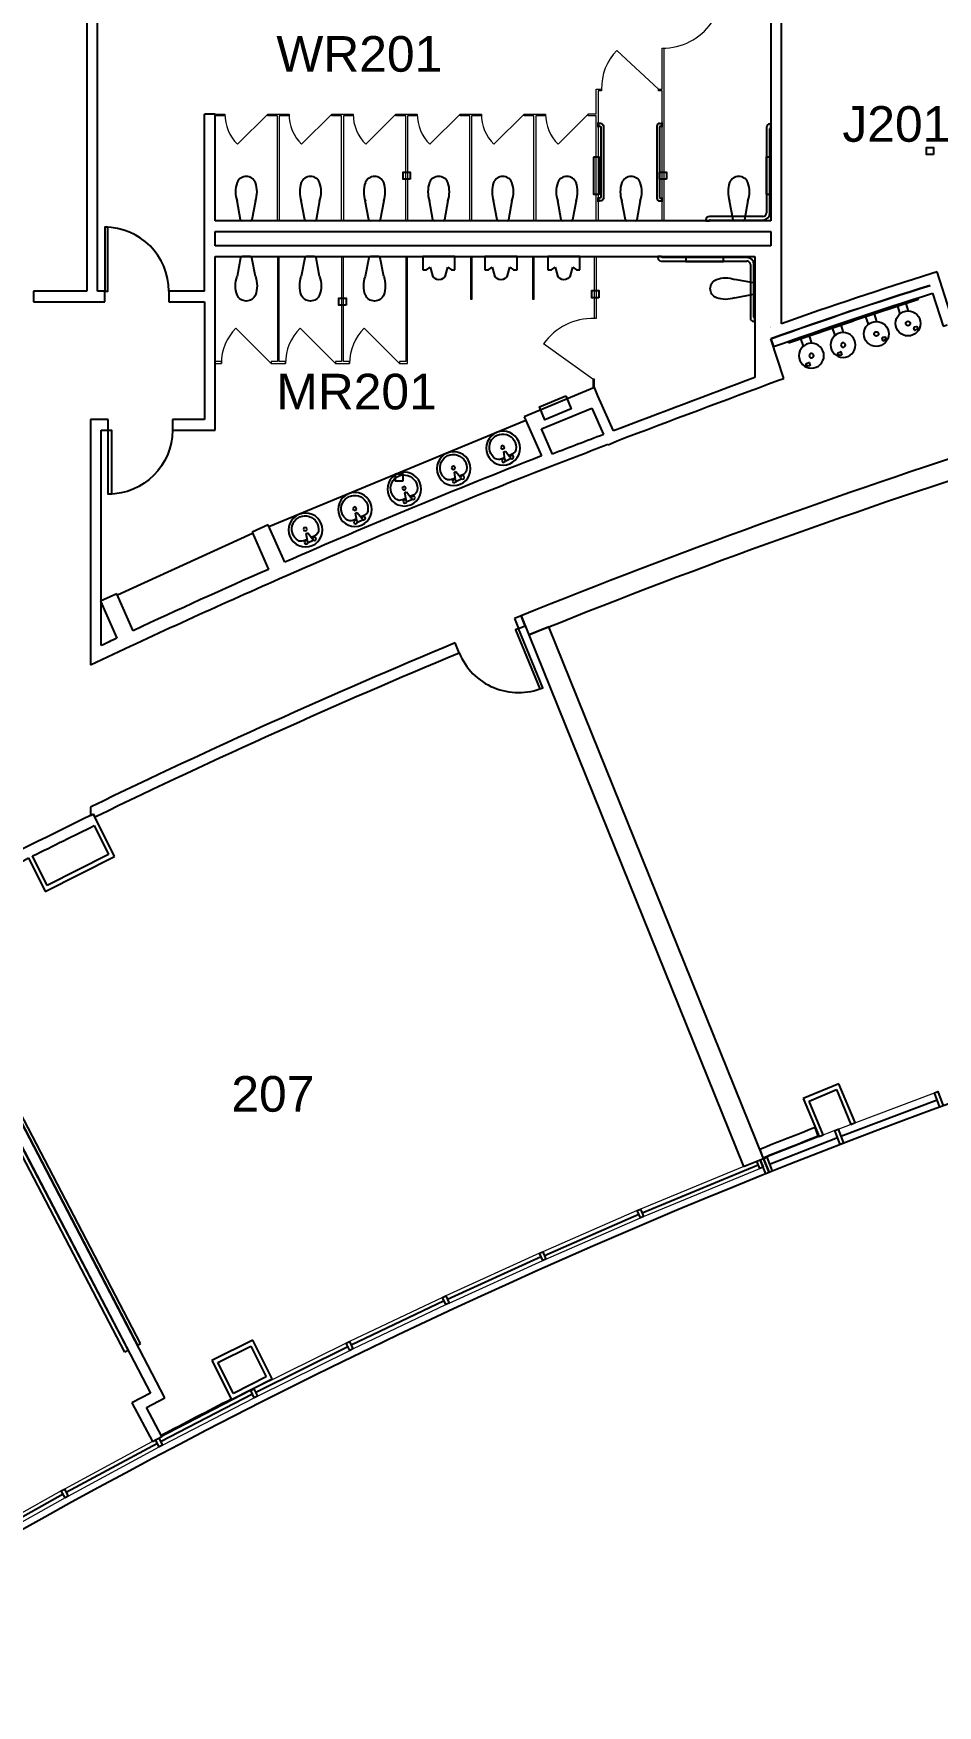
# Model space of a CAD drawing. Header units: inches. Extents: x -60 to 4788, y -1491 to 1233.
# Drawn here: x 1419 to 1927, y -968 to -29 of the extents above; entities that cross this region are included whole.
import ezdxf

# ---------------------------------------------------------------- set-up
doc = ezdxf.new("R2010")
doc.units = ezdxf.units.IN
doc.header["$LTSCALE"] = 48
doc.header["$MEASUREMENT"] = 0
doc.header["$PDMODE"] = 1
doc.header["$PDSIZE"] = -3
for name, color, linetype, lineweight in [('A-Anno-Note', 231, 'Continuous', 25), ('A-FLOR-CASE', 3, 'Continuous', 25), ('A-FLOR-FIXT', 3, 'Continuous', 25), ('A-FLOR-TPTN', 4, 'Continuous', 18)]:
    doc.layers.add(name, color=color, linetype=linetype, lineweight=lineweight)
for name, color, linetype in [('A-DOOR', 4, 'Continuous'), ('A-FLOR-FD', 1, 'Continuous'), ('A-GLAZ', 3, 'Continuous'), ('A-WALL', 5, 'Continuous'), ('A-WALL-JAMB', 6, 'Continuous')]:
    doc.layers.add(name, color=color, linetype=linetype)
doc.styles.add('ATT', font='txt')

# ---------------------------------------------------------------- blocks, each defined once
blk = doc.blocks.new('GBP01')
for p, q in [((-55.5, -1), (-55.5, -1.5)), ((-53.3, -1), (-55.5, -1)), ((-53.5, -3.5), (-5.5, -3.5)), ((-53.3, -1.125), (-53.3, -1)), ((-5.5, -1.5), (-52.925, -1.5)), ((-3.5, -5.5), (-3.5, -35.5)), ((-1.5, -35.125), (-1.5, -5.5)), ((-1.5, -37.5), (-1, -37.5)), ((-1, -35.5), (-1.125, -35.5)), ((-1, -37.5), (-1, -35.5))]:
    blk.add_line(p, q)
for centre, radius, start, end in [((-53.5, -1.5), 2, 180.000008, 270.000006), ((-52.925, -1.125), 0.375, 180.000008, 270.000006), ((-5.5, -5.5), 4, 0.000006, 90.000003), ((-5.5, -5.5), 2, 0.000006, 90.000003), ((-1.5, -35.5), 2, 180.000008, 270.000006), ((-1.125, -35.125), 0.375, 180.000008, 270.000006)]:
    blk.add_arc(centre, radius, start, end)
blk.add_point((0, 0))
blk = doc.blocks.new('urnp01')
for p, q in [((-9, -7.5), (-9, 0)), ((-9, 0), (9, 0)), ((9, 0), (9, -7.5)), ((-7, -7.5), (-9, -7.5)), ((-5, -6), (-7, -7.5)), ((-3.69, -10.59), (-5, -6)), ((5, -6), (3.69, -10.59)), ((7, -7.5), (5, -6)), ((9, -7.5), (7, -7.5))]:
    blk.add_line(p, q)
blk.add_arc((0, -8.97), 4.03, 203.68783, 336.31411)
blk.add_point((0, 0))
blk = doc.blocks.new('15PLAV05')
at = {"color": 0, "linetype": 'ByBlock'}
for p, q in [((2.5, -1.5), (2.5, 1.5)), ((7.5, 0.5), (3.5, 1.5)), ((4.5, 1.25), (4.5, 3.741657)), ((7.5, -0.5), (7.5, 0.5)), ((3.5, -1.5), (7.5, -0.5)), ((4.5, -3.741657), (4.5, -1.25))]:
    blk.add_line(p, q, dxfattribs=at)
for centre, radius in [((9.5, 0), 9.5), ((3, 2.5), 1), ((10, 0), 1), ((3, -2.5), 1)]:
    blk.add_circle(centre, radius, dxfattribs=at)
for centre, radius, start, end in [((7.5, 3.741657), 3, 123.748989, 180), ((10, 0), 7.5, 236.251011, 123.748989), ((7.5, -3.741657), 3, 180, 236.251011)]:
    blk.add_arc(centre, radius, start, end, dxfattribs=at)
at = {"color": 0, "linetype": 'ByBlock', "style": 'ATT'}
for tag, p, flags in [('ITEM', (0, -18), 3), ('ROOM_NUMBER', (0, -27), 1)]:
    blk.add_attdef(tag, p, '', height=6, dxfattribs=dict(at, flags=flags))
blk = doc.blocks.new('WCP02')
for p, q in [((3, -2.7), (3, 2.7)), ((3.8, 3.7), (16, 6)), ((16, -6), (3.8, -3.7))]:
    blk.add_line(p, q)
for centre, radius, start, end in [((4, 2.7), 1, 100.8851, 180), ((22, -11.4), 18.4, 70.949, 109.051), ((25.5, 0), 6.5, 292.6184, 67.3801), ((4, -2.7), 1, 180, 259.1149), ((22, 11.4), 18.4, 250.949, 289.051)]:
    blk.add_arc(centre, radius, start, end)
blk.add_point((0, 0))
blk = doc.blocks.new('GBP42')
for p, q in [((-19.75, 0), (-22.25, 0)), ((-22.25, 0), (-22.25, -0.25)), ((-19.75, 0), (-19.75, -0.25)), ((22.25, 0), (19.75, 0)), ((19.75, 0), (19.75, -0.25)), ((22.25, 0), (22.25, -0.25)), ((-22.25, -0.25), (-19.75, -0.25)), ((-21.75, -1.5), (-21.75, -0.25)), ((-20.25, -0.75), (-20.25, -0.25)), ((-20.25, -3), (20.25, -3)), ((-19.5, -1.5), (19.5, -1.5)), ((19.75, -0.25), (22.25, -0.25)), ((20.25, -0.75), (20.25, -0.25)), ((21.75, -1.5), (21.75, -0.25))]:
    blk.add_line(p, q)
for centre, radius, start, end in [((-20.25, -1.5), 1.5, 180, 270), ((-19.5, -0.75), 0.75, 180, 270), ((19.5, -0.75), 0.75, 270, 360), ((20.25, -1.5), 1.5, 270, 360)]:
    blk.add_arc(centre, radius, start, end)
blk = doc.blocks.new('$ELKAYEDFPBM117C')
at = {"layer": 'A-FLOR-FIXT'}
for p, q in [((-19.25, -1), (-19.25, 0)), ((19.25, -1), (19.25, 0)), ((19.25, -1), (-19.25, -1)), ((-11.88, -5.46), (-11.88, -1)), ((-6.88, -5.46), (-6.88, -1)), ((6.88, -5.46), (6.88, -1)), ((11.88, -5.46), (11.88, -1)), ((-7.02, -16.66), (-7.02, -15.34)), ((-5.68, -15.25), (-6.73, -15.09)), ((-5.68, -16.75), (-6.73, -16.91)), ((11.73, -16.66), (11.73, -15.34)), ((13.07, -15.25), (12.02, -15.09)), ((13.07, -16.75), (12.02, -16.91))]:
    blk.add_line(p, q, dxfattribs=at)
for centre, radius in [((-9.38, -12), 7), ((9.38, -12), 7), ((-9.38, -12), 1.25), ((9.38, -12), 1.25)]:
    blk.add_circle(centre, radius, dxfattribs=at)
for centre, radius, start, end in [((-6.77, -15.34), 0.25, 81.31851, 180), ((-6.77, -16.66), 0.25, 180, 278.68191), ((-5.68, -16), 0.75, 269.99697, 90), ((11.98, -15.34), 0.25, 81.31851, 180), ((11.98, -16.66), 0.25, 180, 278.68191), ((13.07, -16), 0.75, 269.99697, 90)]:
    blk.add_arc(centre, radius, start, end, dxfattribs=at)
blk = doc.blocks.new('*U234')
at = {"linetype": 'ByBlock', "lineweight": -2}
for p, q in [((298.73, 3), (-0.01, 3)), ((298.74, -3), (298.74, 0)), ((-5.99, -3), (298.74, -3))]:
    blk.add_line(p, q, dxfattribs=at)
at = {"lineweight": -2}
for p, q in [((298.73, 3), (-0.01, 3)), ((298.74, -3), (298.74, 0)), ((-5.99, -3), (298.74, -3))]:
    blk.add_line(p, q, dxfattribs=at)
blk = doc.blocks.new('*U427')
at = {"linetype": 'ByBlock', "lineweight": -2}
for p, q in [((0, 0), (0, -2.5)), ((21.17, 0), (0, 0)), ((0, -2.5), (23.67, -2.5))]:
    blk.add_line(p, q, dxfattribs=at)
at = {"lineweight": -2}
for p, q in [((0, 0), (0, -2.5)), ((21.17, 0), (0, 0)), ((0, -2.5), (23.67, -2.5))]:
    blk.add_line(p, q, dxfattribs=at)
blk = doc.blocks.new('*U428')
at = {"linetype": 'ByBlock', "lineweight": -2}
for p, q in [((19.16, 1.25), (-2.5, 1.25)), ((0, -1.25), (16.66, -1.25))]:
    blk.add_line(p, q, dxfattribs=at)
at = {"lineweight": -2}
for p, q in [((19.16, 1.25), (-2.5, 1.25)), ((0, -1.25), (16.66, -1.25))]:
    blk.add_line(p, q, dxfattribs=at)
blk = doc.blocks.new('*U429')
at = {"linetype": 'ByBlock', "lineweight": -2}
for p, q in [((21.84, 0), (1.25, 0)), ((21.84, -2.5), (21.84, 0)), ((-1.25, -2.5), (21.84, -2.5))]:
    blk.add_line(p, q, dxfattribs=at)
at = {"lineweight": -2}
for p, q in [((21.84, 0), (1.25, 0)), ((21.84, -2.5), (21.84, 0)), ((-1.25, -2.5), (21.84, -2.5))]:
    blk.add_line(p, q, dxfattribs=at)
blk = doc.blocks.new('*U467')
at = {"linetype": 'ByBlock', "lineweight": -2}
for p, q in [((72, 0), (6, 0)), ((78, 0), (177.5, 0)), ((177.5, -6), (177.5, 0)), ((0, -6), (97.5, -6)), ((103.5, -6), (111.5, -6)), ((117.5, -6), (177.5, -6))]:
    blk.add_line(p, q, dxfattribs=at)
at = {"lineweight": -2}
for p, q in [((72, 0), (6, 0)), ((78, 0), (177.5, 0)), ((177.5, -6), (177.5, 0)), ((0, -6), (97.5, -6)), ((103.5, -6), (111.5, -6)), ((117.5, -6), (177.5, -6))]:
    blk.add_line(p, q, dxfattribs=at)
blk = doc.blocks.new('*U468')
at = {"linetype": 'ByBlock', "lineweight": -2}
for p, q in [((318, 0), (15, 0)), ((6, -6), (318, -6))]:
    blk.add_line(p, q, dxfattribs=at)
at = {"lineweight": -2}
for p, q in [((318, 0), (15, 0)), ((6, -6), (318, -6))]:
    blk.add_line(p, q, dxfattribs=at)
blk = doc.blocks.new('*U469')
at = {"linetype": 'ByBlock', "lineweight": -2}
for p, q in [((312, 0), (0, 0)), ((0, -6), (312, -6))]:
    blk.add_line(p, q, dxfattribs=at)
at = {"lineweight": -2}
for p, q in [((312, 0), (0, 0)), ((0, -6), (312, -6))]:
    blk.add_line(p, q, dxfattribs=at)
blk = doc.blocks.new('*U472')
at = {"linetype": 'ByBlock', "lineweight": -2}
for p, q in [((18, 0), (-6, 0)), ((18, -6), (18, 0)), ((54, 0), (54, -6)), ((58, 0), (54, 0)), ((0, -6), (18, -6)), ((54, -6), (64, -6))]:
    blk.add_line(p, q, dxfattribs=at)
at = {"lineweight": -2}
for p, q in [((18, 0), (-6, 0)), ((18, -6), (18, 0)), ((54, 0), (54, -6)), ((58, 0), (54, 0)), ((0, -6), (18, -6)), ((54, -6), (64, -6))]:
    blk.add_line(p, q, dxfattribs=at)
blk = doc.blocks.new('*U473')
at = {"linetype": 'ByBlock', "lineweight": -2}
for p, q in [((137.87, 0), (0, 0)), ((10.86, -6), (131.87, -6))]:
    blk.add_line(p, q, dxfattribs=at)
at = {"lineweight": -2}
for p, q in [((137.87, 0), (0, 0)), ((10.86, -6), (131.87, -6))]:
    blk.add_line(p, q, dxfattribs=at)
blk = doc.blocks.new('*U474')
at = {"linetype": 'ByBlock', "lineweight": -2}
for p, q in [((20, 0), (0, 0)), ((20, -6), (20, 0)), ((56, 0), (56, -6)), ((96, 0), (56, 0)), ((96, -6), (96, 0)), ((132, 0), (132, -6)), ((136, 0), (132, 0)), ((0, -6), (20, -6)), ((56, -6), (60, -6)), ((66, -6), (96, -6)), ((132, -6), (136, -6))]:
    blk.add_line(p, q, dxfattribs=at)
at = {"lineweight": -2}
for p, q in [((20, 0), (0, 0)), ((20, -6), (20, 0)), ((56, 0), (56, -6)), ((96, 0), (56, 0)), ((96, -6), (96, 0)), ((132, 0), (132, -6)), ((136, 0), (132, 0)), ((0, -6), (20, -6)), ((56, -6), (60, -6)), ((66, -6), (96, -6)), ((132, -6), (136, -6))]:
    blk.add_line(p, q, dxfattribs=at)
blk = doc.blocks.new('*U477')
at = {"linetype": 'ByBlock', "lineweight": -2}
for p, q in [((180, 0), (6, 0)), ((6, -6), (186, -6))]:
    blk.add_line(p, q, dxfattribs=at)
at = {"lineweight": -2}
for p, q in [((180, 0), (6, 0)), ((6, -6), (186, -6))]:
    blk.add_line(p, q, dxfattribs=at)
blk = doc.blocks.new('*U478')
at = {"linetype": 'ByBlock', "lineweight": -2}
for p, q in [((0, 0), (0, -0.01)), ((53.84, 0), (45.84, 0)), ((194.34, 0), (59.84, 0)), ((2.13, -6), (194.34, -6))]:
    blk.add_line(p, q, dxfattribs=at)
at = {"lineweight": -2}
for p, q in [((0, 0), (0, -0.01)), ((53.84, 0), (45.84, 0)), ((194.34, 0), (59.84, 0)), ((2.13, -6), (194.34, -6))]:
    blk.add_line(p, q, dxfattribs=at)
blk = doc.blocks.new('*U479')
at = {"linetype": 'ByBlock', "lineweight": -2}
for p, q in [((0.01, 5), (0, 5)), ((0, 5), (0, 1.36)), ((30.08, 5), (7.26, 5)), ((30.08, -5), (30.08, 5)), ((7.23, -5), (30.08, -5))]:
    blk.add_line(p, q, dxfattribs=at)
at = {"lineweight": -2}
for p, q in [((0.01, 5), (0, 5)), ((0, 5), (0, 1.36)), ((30.08, 5), (7.26, 5)), ((30.08, -5), (30.08, 5)), ((7.23, -5), (30.08, -5))]:
    blk.add_line(p, q, dxfattribs=at)
blk = doc.blocks.new('*U504')
at = {"linetype": 'ByBlock', "lineweight": -2}
for p, q in [((38.59, 1.25), (0.01, 1.25)), ((-2.51, -1.25), (41.06, -1.25))]:
    blk.add_line(p, q, dxfattribs=at)
at = {"lineweight": -2}
for p, q in [((38.59, 1.25), (0.01, 1.25)), ((-2.51, -1.25), (41.06, -1.25))]:
    blk.add_line(p, q, dxfattribs=at)
blk = doc.blocks.new('*U505')
at = {"linetype": 'ByBlock', "lineweight": -2}
for p, q in [((18.56, 0), (0, 0)), ((0.01, -2.5), (21.08, -2.5))]:
    blk.add_line(p, q, dxfattribs=at)
at = {"lineweight": -2}
for p, q in [((18.56, 0), (0, 0)), ((0.01, -2.5), (21.08, -2.5))]:
    blk.add_line(p, q, dxfattribs=at)
blk = doc.blocks.new('*U512')
at = {"linetype": 'ByBlock', "lineweight": -2}
for p, q in [((23.13, 1.25), (-2.51, 1.25)), ((0.01, -1.25), (20.65, -1.25))]:
    blk.add_line(p, q, dxfattribs=at)
at = {"lineweight": -2}
for p, q in [((23.13, 1.25), (-2.51, 1.25)), ((0.01, -1.25), (20.65, -1.25))]:
    blk.add_line(p, q, dxfattribs=at)
blk = doc.blocks.new('*U513')
at = {"linetype": 'ByBlock', "lineweight": -2}
for p, q in [((20.63, 0), (1.25, 0)), ((-1.27, -2.5), (23.13, -2.5))]:
    blk.add_line(p, q, dxfattribs=at)
at = {"lineweight": -2}
for p, q in [((20.63, 0), (1.25, 0)), ((-1.27, -2.5), (23.13, -2.5))]:
    blk.add_line(p, q, dxfattribs=at)
blk = doc.blocks.new('*U522')
at = {"linetype": 'ByBlock', "lineweight": -2}
for p, q in [((4.07, -6), (4.04, 0)), ((40.04, 0.21), (40.07, -5.79)), ((264.16, 8.97), (263.13, 8.9)), ((263.54, 2.91), (264.44, 2.98)), ((264.3, 7.23), (264.16, 8.97)), ((266.21, 7.36), (264.3, 7.23)), ((264.44, 2.98), (266.21, 7.36)), ((0, 0), (0, -6))]:
    blk.add_line(p, q, dxfattribs=at)
at = {"lineweight": -2}
for p, q in [((4.07, -6), (4.04, 0)), ((40.04, 0.21), (40.07, -5.79)), ((264.16, 8.97), (263.13, 8.9)), ((263.54, 2.91), (264.44, 2.98)), ((264.3, 7.23), (264.16, 8.97)), ((266.21, 7.36), (264.3, 7.23)), ((264.44, 2.98), (266.21, 7.36)), ((0, 0), (0, -6))]:
    blk.add_line(p, q, dxfattribs=at)
at = {"linetype": 'ByBlock', "lineweight": -2, "extrusion": (4.15727e-44, -1.6807e-44, -1)}
for start, end in [(269.94056, 270), (266.12538, 269.41086)]:
    blk.add_arc((0, 3894), 3894, start, end, dxfattribs=at)
at = {"lineweight": -2, "extrusion": (4.15727e-44, -1.6807e-44, -1)}
for start, end in [(269.94056, 270), (266.12538, 269.41086)]:
    blk.add_arc((0, 3894), 3894, start, end, dxfattribs=at)
at = {"linetype": 'ByBlock', "lineweight": -2}
for start, end in [(270.58873, 273.87462), (270, 270.05985)]:
    blk.add_arc((0, 3894), 3900, start, end, dxfattribs=at)
at = {"lineweight": -2}
for start, end in [(270.58873, 273.87462), (270, 270.05985)]:
    blk.add_arc((0, 3894), 3900, start, end, dxfattribs=at)
blk = doc.blocks.new('*U523')
at = {"linetype": 'ByBlock', "lineweight": -2}
for p, q in [((499.89, 32.22), (498.41, 43.62)), ((0, 11.5), (-8.36, 11.5)), ((142.5, 2.61), (141.97, 14.1)), ((213.9, 17.4), (214.42, 5.91)), ((-20.01, 0), (0, 0))]:
    blk.add_line(p, q, dxfattribs=at)
at = {"lineweight": -2}
for p, q in [((499.89, 32.22), (498.41, 43.62)), ((0, 11.5), (-8.36, 11.5)), ((142.5, 2.61), (141.97, 14.1)), ((213.9, 17.4), (214.42, 5.91)), ((-20.01, 0), (0, 0))]:
    blk.add_line(p, q, dxfattribs=at)
at = {"linetype": 'ByBlock', "lineweight": -2, "extrusion": (4.33863e-44, -1.13313e-44, -1)}
for start, end in [(262.62434, 266.84181), (267.90437, 270)]:
    blk.add_arc((0, 3894), 3882.5, start, end, dxfattribs=at)
at = {"lineweight": -2, "extrusion": (4.33863e-44, -1.13313e-44, -1)}
for start, end in [(262.62434, 266.84181), (267.90437, 270)]:
    blk.add_arc((0, 3894), 3882.5, start, end, dxfattribs=at)
at = {"linetype": 'ByBlock', "lineweight": -2}
for start, end in [(273.15662, 277.37566), (270, 272.0972)]:
    blk.add_arc((0, 3894), 3894, start, end, dxfattribs=at)
at = {"lineweight": -2}
for start, end in [(273.15662, 277.37566), (270, 272.0972)]:
    blk.add_arc((0, 3894), 3894, start, end, dxfattribs=at)
blk = doc.blocks.new('*U524')
at = {"linetype": 'ByBlock', "lineweight": -2}
for p, q in [((0, 0), (0, -12.13)), ((322, 0), (0, 0)), ((322, -12.13), (322, 0)), ((0, -12.13), (322, -12.13))]:
    blk.add_line(p, q, dxfattribs=at)
at = {"lineweight": -2}
for p, q in [((0, 0), (0, -12.13)), ((322, 0), (0, 0)), ((322, -12.13), (322, 0)), ((0, -12.13), (322, -12.13))]:
    blk.add_line(p, q, dxfattribs=at)
blk = doc.blocks.new('*U538')
at = {"linetype": 'ByBlock', "lineweight": -2, "extrusion": (4.1771e-44, -1.63079e-44, -1)}
for start, end in [(265.92907, 267.5613), (267.6138, 270)]:
    blk.add_arc((0, 3972), 3972, start, end, dxfattribs=at)
at = {"lineweight": -2, "extrusion": (4.1771e-44, -1.63079e-44, -1)}
for start, end in [(265.92907, 267.5613), (267.6138, 270)]:
    blk.add_arc((0, 3972), 3972, start, end, dxfattribs=at)
at = {"linetype": 'ByBlock', "lineweight": -2}
for start, end in [(272.43892, 273.64082), (273.78483, 273.92582), (270.04796, 272.29494)]:
    blk.add_arc((0, 3972), 3979.25, start, end, dxfattribs=at)
at = {"lineweight": -2}
for start, end in [(272.43892, 273.64082), (273.78483, 273.92582), (270.04796, 272.29494)]:
    blk.add_arc((0, 3972), 3979.25, start, end, dxfattribs=at)
blk = doc.blocks.new('*U539')
at = {"linetype": 'ByBlock', "lineweight": -2}
for p, q in [((68.11, 0), (0.1, 0)), ((28.27, -9), (28.27, -9))]:
    blk.add_line(p, q, dxfattribs=at)
at = {"lineweight": -2}
for p, q in [((68.11, 0), (0.1, 0)), ((28.27, -9), (28.27, -9))]:
    blk.add_line(p, q, dxfattribs=at)
blk = doc.blocks.new('*U544')
at = {"linetype": 'ByBlock', "lineweight": -2}
for p, q in [((0, 5), (0, 0)), ((33.4, 0.16), (33.36, 5.16))]:
    blk.add_line(p, q, dxfattribs=at)
at = {"lineweight": -2}
for p, q in [((0, 5), (0, 0)), ((33.4, 0.16), (33.36, 5.16))]:
    blk.add_line(p, q, dxfattribs=at)
at = {"linetype": 'ByBlock', "lineweight": -2, "extrusion": (4.17823e-44, -1.6279e-44, -1)}
blk.add_arc((0, 3572), 3567, 269.46421, 270, dxfattribs=at)
at = {"lineweight": -2, "extrusion": (4.17823e-44, -1.6279e-44, -1)}
blk.add_arc((0, 3572), 3567, 269.46421, 270, dxfattribs=at)
at = {"linetype": 'ByBlock', "lineweight": -2}
blk.add_arc((0, 3572), 3572, 270, 270.53579, dxfattribs=at)
at = {"lineweight": -2}
blk.add_arc((0, 3572), 3572, 270, 270.53579, dxfattribs=at)
blk = doc.blocks.new('*U551')
at = {"linetype": 'ByBlock', "lineweight": -2}
for p, q in [((31.39, 3), (7.39, 3)), ((5.86, -3), (21.25, -3))]:
    blk.add_line(p, q, dxfattribs=at)
at = {"lineweight": -2}
for p, q in [((31.39, 3), (7.39, 3)), ((5.86, -3), (21.25, -3))]:
    blk.add_line(p, q, dxfattribs=at)
blk = doc.blocks.new('*U552')
at = {"linetype": 'ByBlock', "lineweight": -2}
for p, q in [((0.31, 3), (0, 3)), ((0, 3), (0, -2.55)), ((22.63, 3), (6.32, 3)), ((5.98, -3), (27.48, -3))]:
    blk.add_line(p, q, dxfattribs=at)
at = {"lineweight": -2}
for p, q in [((0.31, 3), (0, 3)), ((0, 3), (0, -2.55)), ((22.63, 3), (6.32, 3)), ((5.98, -3), (27.48, -3))]:
    blk.add_line(p, q, dxfattribs=at)
blk = doc.blocks.new('*U553')
at = {"linetype": 'ByBlock', "lineweight": -2}
for p, q in [((39.62, 5), (-3.11, 5)), ((39.62, 0), (39.62, 5)), ((3.11, -5), (33.74, -5))]:
    blk.add_line(p, q, dxfattribs=at)
at = {"lineweight": -2}
for p, q in [((39.62, 5), (-3.11, 5)), ((39.62, 0), (39.62, 5)), ((3.11, -5), (33.74, -5))]:
    blk.add_line(p, q, dxfattribs=at)
blk = doc.blocks.new('*U561')
at = {"linetype": 'ByBlock', "lineweight": -2}
for p, q in [((20.67, 1.25), (0, 1.25)), ((-2.5, -1.25), (23.18, -1.25))]:
    blk.add_line(p, q, dxfattribs=at)
at = {"lineweight": -2}
for p, q in [((20.67, 1.25), (0, 1.25)), ((-2.5, -1.25), (23.18, -1.25))]:
    blk.add_line(p, q, dxfattribs=at)
blk = doc.blocks.new('*U572')
at = {"linetype": 'ByBlock', "lineweight": -2}
for p, q in [((8.74, 0), (-3, 0)), ((3.01, -6), (14.71, -6))]:
    blk.add_line(p, q, dxfattribs=at)
at = {"lineweight": -2}
for p, q in [((8.74, 0), (-3, 0)), ((3.01, -6), (14.71, -6))]:
    blk.add_line(p, q, dxfattribs=at)
blk = doc.blocks.new('*U573')
at = {"linetype": 'ByBlock', "lineweight": -2}
for p, q in [((0, 3), (0, -3)), ((24.51, 3), (0, 3)), ((0, -3), (18.5, -3))]:
    blk.add_line(p, q, dxfattribs=at)
at = {"lineweight": -2}
for p, q in [((0, 3), (0, -3)), ((24.51, 3), (0, 3)), ((0, -3), (18.5, -3))]:
    blk.add_line(p, q, dxfattribs=at)
blk = doc.blocks.new('*U576')
at = {"linetype": 'ByBlock', "lineweight": -2}
for p, q in [((20.49, 0), (1.25, 0)), ((-1.25, -2.5), (22.96, -2.5))]:
    blk.add_line(p, q, dxfattribs=at)
at = {"lineweight": -2}
for p, q in [((20.49, 0), (1.25, 0)), ((-1.25, -2.5), (22.96, -2.5))]:
    blk.add_line(p, q, dxfattribs=at)
blk = doc.blocks.new('*U584')
at = {"linetype": 'ByBlock', "lineweight": -2, "extrusion": (4.11248e-44, -1.78749e-44, -1)}
blk.add_arc((0, 2369.85), 2369.85, 267.64842, 269.92747, dxfattribs=at)
at = {"lineweight": -2, "extrusion": (4.11248e-44, -1.78749e-44, -1)}
blk.add_arc((0, 2369.85), 2369.85, 267.64842, 269.92747, dxfattribs=at)
at = {"linetype": 'ByBlock', "lineweight": -2}
for centre, radius, start, end in [((0, 2369.85), 2375.85, 270.0011, 272.14787), ((0, 2369.84), 2375.84, 272.30108, 272.30144)]:
    blk.add_arc(centre, radius, start, end, dxfattribs=at)
at = {"lineweight": -2}
for centre, radius, start, end in [((0, 2369.85), 2375.85, 270.0011, 272.14787), ((0, 2369.84), 2375.84, 272.30108, 272.30144)]:
    blk.add_arc(centre, radius, start, end, dxfattribs=at)
blk = doc.blocks.new('*U585')
at = {"linetype": 'ByBlock', "lineweight": -2}
for p, q in [((19.38, 3), (0, 3)), ((0, 3), (0, 0.73)), ((0, 0), (0, -3)), ((0, -3), (0, -3)), ((6, -3), (29.99, -3)), ((29.99, -3), (29.99, 0))]:
    blk.add_line(p, q, dxfattribs=at)
at = {"lineweight": -2}
for p, q in [((19.38, 3), (0, 3)), ((0, 3), (0, 0.73)), ((0, 0), (0, -3)), ((0, -3), (0, -3)), ((6, -3), (29.99, -3)), ((29.99, -3), (29.99, 0))]:
    blk.add_line(p, q, dxfattribs=at)
blk = doc.blocks.new('*U586')
at = {"linetype": 'ByBlock', "lineweight": -2, "extrusion": (4.20508e-44, -1.55723e-44, -1)}
for start, end in [(269.508404, 269.999726), (269.309145, 269.480216)]:
    blk.add_arc((0, 11291.72), 11291.72, start, end, dxfattribs=at)
at = {"lineweight": -2, "extrusion": (4.20508e-44, -1.55723e-44, -1)}
for start, end in [(269.508404, 269.999726), (269.309145, 269.480216)]:
    blk.add_arc((0, 11291.72), 11291.72, start, end, dxfattribs=at)
at = {"linetype": 'ByBlock', "lineweight": -2}
for start, end in [(270.061291, 270.491014), (270.52149, 270.677166)]:
    blk.add_arc((0, 11291.72), 11297.72, start, end, dxfattribs=at)
at = {"lineweight": -2}
for start, end in [(270.061291, 270.491014), (270.52149, 270.677166)]:
    blk.add_arc((0, 11291.72), 11297.72, start, end, dxfattribs=at)
blk = doc.blocks.new('*U587')
at = {"linetype": 'ByBlock', "lineweight": -2}
for p, q in [((0, 0), (0, -3)), ((0, -3), (23.47, -3))]:
    blk.add_line(p, q, dxfattribs=at)
at = {"lineweight": -2}
for p, q in [((0, 0), (0, -3)), ((0, -3), (23.47, -3))]:
    blk.add_line(p, q, dxfattribs=at)
blk = doc.blocks.new('*U588')
at = {"linetype": 'ByBlock', "lineweight": -2}
for p, q in [((29.9, 5), (7.15, 5)), ((29.9, -5), (29.9, 5)), ((7.35, -5), (29.9, -5))]:
    blk.add_line(p, q, dxfattribs=at)
at = {"lineweight": -2}
for p, q in [((29.9, 5), (7.15, 5)), ((29.9, -5), (29.9, 5)), ((7.35, -5), (29.9, -5))]:
    blk.add_line(p, q, dxfattribs=at)
blk = doc.blocks.new('*U100')
at = {"linetype": 'ByBlock', "lineweight": -2}
for p, q in [((277.64, 9.92), (255.36, 8.39)), ((145.18, 2.71), (136.32, 2.39)), ((164.04, 3.46), (145.18, 2.71)), ((184.14, 4.36), (164.04, 3.46)), ((202.53, 5.28), (184.14, 4.36)), ((227.73, 6.67), (202.53, 5.28)), ((255.36, 8.39), (227.73, 6.67)), ((136.53, -3.61), (136.68, -7.85)), ((136.68, -7.85), (145.61, -7.53)), ((145.61, -7.53), (156.83, -7.1)), ((156.83, -7.1), (167.52, -6.65)), ((167.52, -6.65), (175.31, -6.31)), ((175.31, -6.31), (186, -5.81)), ((186, -5.81), (195.91, -5.33)), ((195.91, -5.33), (203.49, -4.94)), ((203.49, -4.94), (212.14, -4.48)), ((212.14, -4.48), (221.94, -3.93)), ((221.94, -3.93), (240.66, -2.82)), ((240.66, -2.82), (255.34, -1.88)), ((255.34, -1.88), (271, -0.82)), ((271, -0.82), (278.4, -0.3))]:
    blk.add_line(p, q, dxfattribs=at)
at = {"lineweight": -2}
for p, q in [((277.64, 9.92), (255.36, 8.39)), ((145.18, 2.71), (136.32, 2.39)), ((164.04, 3.46), (145.18, 2.71)), ((184.14, 4.36), (164.04, 3.46)), ((202.53, 5.28), (184.14, 4.36)), ((227.73, 6.67), (202.53, 5.28)), ((255.36, 8.39), (227.73, 6.67)), ((136.53, -3.61), (136.68, -7.85)), ((136.68, -7.85), (145.61, -7.53)), ((145.61, -7.53), (156.83, -7.1)), ((156.83, -7.1), (167.52, -6.65)), ((167.52, -6.65), (175.31, -6.31)), ((175.31, -6.31), (186, -5.81)), ((186, -5.81), (195.91, -5.33)), ((195.91, -5.33), (203.49, -4.94)), ((203.49, -4.94), (212.14, -4.48)), ((212.14, -4.48), (221.94, -3.93)), ((221.94, -3.93), (240.66, -2.82)), ((240.66, -2.82), (255.34, -1.88)), ((255.34, -1.88), (271, -0.82)), ((271, -0.82), (278.4, -0.3))]:
    blk.add_line(p, q, dxfattribs=at)
at = {"linetype": 'ByBlock', "lineweight": -2, "extrusion": (4.03369e-44, -1.95882e-44, -1)}
for start, end in [(269.39499, 269.96317), (268.53609, 269.35816), (268.24853, 268.53609), (267.99159, 268.20434)]:
    blk.add_arc((0, 3889.75), 3889.75, start, end, dxfattribs=at)
at = {"lineweight": -2, "extrusion": (4.03369e-44, -1.95882e-44, -1)}
for start, end in [(269.39499, 269.96317), (268.53609, 269.35816), (268.24853, 268.53609), (267.99159, 268.20434)]:
    blk.add_arc((0, 3889.75), 3889.75, start, end, dxfattribs=at)
at = {"linetype": 'ByBlock', "lineweight": -2}
for start, end in [(270.00072, 271.37578), (271.46402, 272.00841)]:
    blk.add_arc((0, 3889.75), 3895.75, start, end, dxfattribs=at)
at = {"lineweight": -2}
for start, end in [(270.00072, 271.37578), (271.46402, 272.00841)]:
    blk.add_arc((0, 3889.75), 3895.75, start, end, dxfattribs=at)
blk = doc.blocks.new('*U101')
at = {"linetype": 'ByBlock', "lineweight": -2}
for p, q in [((20.57, 0), (-6, 0)), ((-0.02, -2.5), (18.1, -2.5))]:
    blk.add_line(p, q, dxfattribs=at)
at = {"lineweight": -2}
for p, q in [((20.57, 0), (-6, 0)), ((-0.02, -2.5), (18.1, -2.5))]:
    blk.add_line(p, q, dxfattribs=at)
blk = doc.blocks.new('*U112')
at = {"linetype": 'ByBlock', "lineweight": -2}
blk.add_line((97.38, -2.58), (97.2, 2), dxfattribs=at)
at = {"lineweight": -2}
blk.add_line((97.38, -2.58), (97.2, 2), dxfattribs=at)
at = {"linetype": 'ByBlock', "lineweight": -2, "extrusion": (4.11248e-44, -1.78749e-44, -1)}
blk.add_arc((0, 2363.85), 2363.85, 267.64349, 269.9267, dxfattribs=at)
at = {"lineweight": -2, "extrusion": (4.11248e-44, -1.78749e-44, -1)}
blk.add_arc((0, 2363.85), 2363.85, 267.64349, 269.9267, dxfattribs=at)
at = {"linetype": 'ByBlock', "lineweight": -2}
blk.add_arc((0, 2363.85), 2368.47, 270.07406, 272.35611, dxfattribs=at)
at = {"lineweight": -2}
blk.add_arc((0, 2363.85), 2368.47, 270.07406, 272.35611, dxfattribs=at)

msp = doc.modelspace()

# ---------------------------------------------------------------- linework, layer by layer
at = {"layer": 'A-DOOR', "linetype": 'ByBlock', "lineweight": -2}
for points in [[(1459, -174), (1460.75, -174), (1460.75, -138), (1459, -138)], [(1461, -252), (1462.75, -252), (1462.75, -288), (1461, -288)], [(1691.3, -363.38), (1689.69, -364.05), (1703.37, -397.35), (1704.99, -396.68)]]:
    msp.add_lwpolyline(points, close=True, dxfattribs=at)
for centre, start, end in [((1459, -174), 0, 90), ((1691.3, -363.38), 202.33683, 292.33683)]:
    msp.add_arc(centre, 36, start, end, dxfattribs=at)
at = {"layer": 'A-DOOR', "linetype": 'ByBlock', "lineweight": -2, "extrusion": (0, 5.49132e-60, -1)}
msp.add_arc((-1461, -252), 36, 180, 270, dxfattribs=at)
at = {"layer": 'A-FLOR-CASE'}
msp.add_line((1542.07, -310.11), (1466.1, -344.7), dxfattribs=at)
for points in [[(1733.37, -98.74), (1733.37, -119.49), (1736.7, -119.49), (1736.7, -98.74)], [(1717.86, -232.68), (1720.92, -240.07), (1706.14, -246.2), (1703.08, -238.81)], [(1470.38, -769.89), (1381.32, -599.8), (1383.09, -598.87), (1472.23, -768.93)], [(1479.15, -764.88), (1390.29, -594.67), (1388.52, -595.6), (1477.38, -765.8)]]:
    msp.add_lwpolyline(points, close=True, dxfattribs=at)
for points in [[(1833, -98.74), (1830.37, -98.74), (1830.37, -119.49), (1833, -119.49)], [(1806.16, -154.5), (1806.16, -157.5), (1785.41, -157.5), (1785.41, -154.5)], [(1551.2, -306.04), (1695.36, -246.33)]]:
    msp.add_lwpolyline(points, dxfattribs=at)
at = {"layer": 'A-FLOR-FD'}
for points in [[(1924.3, -97.23), (1920.3, -97.23), (1920.3, -93.23), (1924.3, -93.23)], [(1630.5, -111.12), (1626.5, -111.12), (1626.5, -107.12), (1630.5, -107.12)], [(1774.5, -111.12), (1770.5, -111.12), (1770.5, -107.12), (1774.5, -107.12)], [(1594.5, -181.88), (1590.5, -181.88), (1590.5, -177.88), (1594.5, -177.88)], [(1736.5, -177.63), (1732.5, -177.63), (1732.5, -173.63), (1736.5, -173.63)], [(1626.36, -280.59), (1622.36, -280.59), (1622.36, -276.59), (1626.36, -276.59)]]:
    msp.add_lwpolyline(points, close=True, dxfattribs=at)
at = {"layer": 'A-FLOR-TPTN'}
for p, q in [((1735, -60.5), (1738, -60.5)), ((1735, -74.5), (1735, -60.5)), ((1738, -61.5), (1736, -61.5)), ((1736, -61.5), (1736, -134.5)), ((1738, -60.5), (1738, -61.5)), ((1730.5, -75.5), (1730.5, -74.5)), ((1735, -75.5), (1730.5, -75.5)), ((1735, -134.5), (1735, -75.5)), ((1556, -154.5), (1556, -213.5)), ((1557, -213.5), (1557, -154.5)), ((1592, -154.5), (1592, -213.5)), ((1593, -213.5), (1593, -154.5)), ((1628, -154.5), (1628, -213.5)), ((1629, -214.5), (1629, -154.5)), ((1664.33, -154.5), (1664.33, -178.5)), ((1665.33, -178.5), (1665.33, -154.5)), ((1699.17, -154.5), (1699.17, -177.5)), ((1700.17, -178.5), (1700.17, -154.5)), ((1734, -189.28), (1734, -154.5)), ((1735, -154.5), (1735, -189.28)), ((1699.17, -177.5), (1699.17, -177.5)), ((1699.17, -177.5), (1699.17, -178.5)), ((1664.33, -178.5), (1664.33, -178.5)), ((1664.33, -178.5), (1664.33, -178.5)), ((1664.33, -178.5), (1665.33, -178.5)), ((1665.33, -178.5), (1665.33, -178.5)), ((1665.33, -178.5), (1665.33, -178.5)), ((1699.17, -178.5), (1700.17, -178.5)), ((1700.17, -178.5), (1700.17, -178.5)), ((1700.17, -178.5), (1700.17, -178.5)), ((1733, -223.28), (1705.32, -203.54)), ((1524.5, -213.5), (1521, -213.5)), ((1524.5, -213.5), (1521, -213.5)), ((1521, -213.5), (1521, -213.5)), ((1521, -214.5), (1521, -214.5)), ((1521, -214.5), (1521, -214.5)), ((1521, -214.5), (1521, -214.5)), ((1521, -214.5), (1524.5, -214.5)), ((1524.5, -214.5), (1524.5, -213.5)), ((1556, -213.5), (1552.5, -213.5)), ((1552.5, -213.5), (1552.5, -214.5)), ((1552.5, -214.5), (1560.5, -214.5)), ((1560.5, -213.5), (1557, -213.5)), ((1560.5, -214.5), (1560.5, -213.5)), ((1592, -213.5), (1588.5, -213.5)), ((1588.5, -213.5), (1588.5, -214.5)), ((1588.5, -214.5), (1596.5, -214.5)), ((1596.5, -213.5), (1593, -213.5)), ((1596.5, -214.5), (1596.5, -213.5)), ((1628, -213.5), (1624.5, -213.5)), ((1624.5, -213.5), (1624.5, -214.5)), ((1624.5, -214.5), (1629, -214.5)), ((1629, -214.5), (1629, -214.5)), ((1629, -214.5), (1629, -214.5)), ((1733, -223.28), (1733, -228.59)), ((1734, -228.08), (1734, -223.28))]:
    msp.add_line(p, q, dxfattribs=at)
for points in [[(1772, -134.5), (1772, -61.5), (1770, -61.5), (1770, -60.5), (1772, -60.5), (1772, -37.5), (1773, -37.5), (1773, -134.5)], [(1770, -60.5), (1770, -60.5), (1746.56, -38.71)], [(1550.5, -74.5), (1550.5, -74.5), (1533.53, -91.47)], [(1556, -134.5), (1556, -75.5), (1550.5, -75.5), (1550.5, -74.5), (1562.5, -74.5), (1562.5, -75.5), (1557, -75.5), (1557, -134.5)], [(1586.5, -74.5), (1586.5, -74.5), (1569.53, -91.47)], [(1592, -134.5), (1592, -75.5), (1586.5, -75.5), (1586.5, -74.5), (1598.5, -74.5), (1598.5, -75.5), (1593, -75.5), (1593, -134.5)], [(1622.5, -74.5), (1622.5, -74.5), (1605.53, -91.47)], [(1628, -134.5), (1628, -75.5), (1622.5, -75.5), (1622.5, -74.5), (1634.5, -74.5), (1634.5, -75.5), (1629, -75.5), (1629, -134.5)], [(1658.5, -74.5), (1658.5, -74.5), (1641.53, -91.47)], [(1664, -134.5), (1664, -75.5), (1658.5, -75.5), (1658.5, -74.5), (1670.5, -74.5), (1670.5, -75.5), (1665, -75.5), (1665, -134.5)], [(1694.5, -74.5), (1694.5, -74.5), (1677.53, -91.47)], [(1700, -134.5), (1700, -75.5), (1694.5, -75.5), (1694.5, -74.5), (1706.5, -74.5), (1706.5, -75.5), (1701, -75.5), (1701, -134.5)], [(1730.5, -74.5), (1730.5, -74.5), (1713.53, -91.47)], [(1735, -74.5), (1730.5, -74.5)], [(1552.5, -214.5), (1552.5, -214.5), (1532.7, -194.7)], [(1588.5, -214.5), (1588.5, -214.5), (1568.7, -194.7)], [(1624.5, -214.5), (1624.5, -214.5), (1604.7, -194.7)], [(1735, -189.28), (1734, -189.28)], [(1734, -223.28), (1733, -223.28)]]:
    msp.add_lwpolyline(points, dxfattribs=at)
at = {"layer": 'A-FLOR-TPTN', "elevation": 0}
msp.add_lwpolyline([(1521, -74.5), (1521, -74.5), (1521, -74.5), (1521, -74.5), (1526.5, -74.5), (1526.5, -75.5), (1521, -75.5), (1521, -75.5)], dxfattribs=at)
at = {"layer": 'A-FLOR-TPTN'}
for centre, radius, start, end in [((1772, -3.5), 34, 270, 324.50854), ((1767.13, -59.37), 29.15, 134.8719, 182.21836), ((1550.5, -74.5), 24, 180, 225), ((1586.5, -74.5), 24, 180, 225), ((1622.5, -74.5), 24, 180, 225), ((1658.5, -74.5), 24, 180, 225), ((1694.5, -74.5), 24, 180, 225), ((1730.5, -74.5), 24, 180, 225), ((1552.5, -214.5), 28, 135, 180), ((1588.5, -214.5), 28, 135, 180), ((1624.5, -214.5), 28, 135, 180), ((1733.04, -223.33), 34.06, 88.38651, 144.48374)]:
    msp.add_arc(centre, radius, start, end, dxfattribs=at)
at = {"layer": 'A-GLAZ', "linetype": 'ByBlock', "lineweight": -2}
msp.add_line((1435.67, -849.61), (1385, -878.07), dxfattribs=at)
at = {"layer": 'A-GLAZ', "linetype": 'ByBlock', "lineweight": 18}
msp.add_line((1436.76, -851.58), (1386.1, -880.03), dxfattribs=at)
for points in [[(1870.77, -644.57), (1924.92, -624.18)], [(1927.85, -632.16), (1873.83, -652.5)], [(1868.91, -645.29), (1830.66, -660.32)], [(1833.82, -668.21), (1871.97, -653.22)], [(1828.78, -661.06), (1759.82, -689.53)], [(1761.58, -693.67), (1826.77, -666.74)], [(1757.98, -690.31), (1704.93, -713.4)], [(1706.76, -717.51), (1759.74, -694.45)], [(1703.1, -714.21), (1650.44, -738.19)], [(1652.34, -742.27), (1704.93, -718.32)], [(1648.63, -739.03), (1596.38, -763.89)], [(1598.34, -767.94), (1650.52, -743.11)], [(1594.58, -764.76), (1542.75, -790.49)], [(1544.79, -794.51), (1596.54, -768.81)], [(1540.97, -791.4), (1489.31, -818.14)], [(1491.41, -822.11), (1543, -795.41)], [(1487.54, -819.07), (1436.34, -846.68)], [(1438.51, -850.62), (1489.64, -823.05)], [(1434.59, -847.64), (1383.9, -876.1)]]:
    msp.add_lwpolyline(points, dxfattribs=at)
at = {"layer": 'A-GLAZ', "linetype": 'ByBlock', "lineweight": -2}
for points in [[(1872.3, -648.53), (1926.39, -628.17)], [(1832.24, -664.27), (1870.44, -649.25)], [(1760.7, -691.6), (1825.93, -664.65)], [(1705.84, -715.46), (1758.86, -692.38)], [(1704.01, -716.27), (1651.39, -740.23)], [(1649.57, -741.07), (1597.36, -765.91)], [(1595.56, -766.79), (1543.77, -792.5)], [(1541.99, -793.4), (1490.36, -820.13)], [(1488.59, -821.06), (1437.43, -848.65)]]:
    msp.add_lwpolyline(points, dxfattribs=at)
at = {"layer": 'A-GLAZ'}
msp.add_arc((3154.56, -3972), 3558, 87.0644, 122.41203, dxfattribs=at)
at = {"layer": 'A-WALL'}
msp.add_arc((3154.56, -3972), 3567.13, 117.08939, 117.80202, dxfattribs=at)
at = {"layer": 'A-WALL-JAMB', "linetype": 'ByBlock', "lineweight": -2}
for points in [[(1924.92, -624.18), (1926.8, -623.49), (1929.73, -631.47), (1927.85, -632.16)], [(1868.91, -645.29), (1870.77, -644.57), (1873.83, -652.5), (1871.97, -653.22)], [(1825.1, -662.56), (1826.95, -661.82), (1828.63, -666), (1826.77, -666.74)], [(1826.95, -661.81), (1828.81, -661.07), (1831.97, -668.96), (1830.11, -669.7)], [(1828.81, -661.07), (1830.66, -660.32), (1833.82, -668.21), (1831.97, -668.96)], [(1757.98, -690.31), (1759.82, -689.53), (1761.58, -693.67), (1759.74, -694.45)], [(1703.1, -714.21), (1704.93, -713.4), (1706.76, -717.51), (1704.93, -718.32)], [(1648.63, -739.03), (1650.44, -738.19), (1652.34, -742.27), (1650.52, -743.11)], [(1594.58, -764.76), (1596.38, -763.89), (1598.34, -767.94), (1596.54, -768.81)], [(1540.97, -791.4), (1542.75, -790.49), (1544.79, -794.51), (1543, -795.41)], [(1487.54, -819.07), (1489.31, -818.14), (1491.41, -822.11), (1489.64, -823.05)], [(1434.59, -847.64), (1436.34, -846.68), (1438.51, -850.62), (1436.76, -851.58)]]:
    msp.add_lwpolyline(points, close=True, dxfattribs=at)

# ---------------------------------------------------------------- block references
at = {"layer": 'A-FLOR-FIXT'}
for name, p, xscale, rotation in [('GBP42', (1736, -101.5), -1, 90), ('urnp01', (1646.67, -154.5), -0.9999999999999997, 359.9999938249248), ('urnp01', (1681.5, -154.5), -1, 359.9999938249248), ('urnp01', (1716.83, -154.5), -1, 359.9999938249248), ('$ELKAYEDFPBM117C', (1860.84, -195.8), -1, 18.71201777897497), ('15PLAV05', (1686.53, -270.82), -0.9999999999999993, 293.9182968659954), ('15PLAV05', (1658.81, -282.3), -0.9999999999999993, 293.9182968659954), ('15PLAV05', (1631.08, -293.78), -0.9999999999999993, 293.9182968659954), ('15PLAV05', (1603.36, -305.27), -0.9999999999999993, 293.9182968659954), ('15PLAV05', (1575.63, -316.75), -0.9999999999999993, 293.9182968659954)]:
    msp.add_blockref(name, p, dxfattribs=dict(at, xscale=xscale, rotation=rotation))
for name, p, rotation in [('GBP42', (1772, -101.5), 270), ('GBP01', (1834, -135.5), 270), ('$ELKAYEDFPBM117C', (1897.37, -183.61), 18.21196071729607)]:
    msp.add_blockref(name, p, dxfattribs=dict(at, rotation=rotation))
at = {"layer": 'A-FLOR-FIXT', "yscale": 0.8620689655172384, "rotation": 90}
for p, xscale, zscale in [((1538.5, -137.09), 0.8620689655172384, 0.8620689655172384), ((1574.5, -137.09), 0.8620689655172384, 0.8620689655172384), ((1610.5, -137.09), 0.8620689655172384, 0.8620689655172384), ((1646.5, -137.09), 0.8620689655172384, 0.8620689655172384), ((1682.5, -137.09), 0.8620689655172384, 0.8620689655172384), ((1718.5, -137.09), 0.8620689655172384, 0.8620689655172384), ((1754.5, -137.09), 0.8620689655172384, 0.8620689655172384), ((1815, -137.09), 0.8620689655172384, 0.8620689655172384), ((1538.5, -151.91), -0.8620689655172384, 0.8620689655172413), ((1574.5, -151.91), -0.8620689655172384, 0.8620689655172413), ((1610.5, -151.91), -0.8620689655172384, 0.8620689655172413)]:
    msp.add_blockref('WCP02', p, dxfattribs=dict(at, xscale=xscale, zscale=zscale))
at = {"layer": 'A-FLOR-FIXT'}
msp.add_blockref('GBP01', (1825, -153.5), dxfattribs=at)
at = {"layer": 'A-FLOR-FIXT', "xscale": -0.86206896551721, "yscale": 0.86206896551721, "zscale": 0.8620689655172413}
msp.add_blockref('WCP02', (1826.59, -172.5), dxfattribs=at)
at = {"layer": 'A-WALL'}
for name, p, rotation in [('*U477', (1449, -180), 90), ('*U478', (1833, -194.34), 90), ('*U467', (1515, -252), 90), ('*U469', (1833, -140.5), 180), ('*U468', (1839, -154.5), 180), ('*U539', (1824, -222.61), 90), ('*U584', (1925.28, -169.79), 197.3478875770008), ('*U585', (1932.62, -192.63), 107.8088548632598), ('*U474', (1515, -180), 180), ('*U112', (1926.72, -174.19), 197.3478875770008), ('*U523', (2168.33, -198.81), 194.6370966043205), ('*U587', (1837.36, -223.96), 107.7564324983788), ('*U586', (1837.41, -223.94), 200.3206867976602), ('*U553', (1699.35, -247.92), 22.61252878590146), ('*U552', (1744.38, -259.01), 114.0498939111614), ('*U551', (1710.02, -271.99), 113.9182968659989), ('*U472', (1515, -252), 180), ('*U473', (1451, -383.87), 90), ('*U538', (1710.02, -271.99), 201.3263122635195), ('*U479', (1558.47, -334.79), 113.8897125741851), ('*U588', (1473.33, -373.36), 113.8897125741838), ('*U522', (1695.05, -361.87), 202.0125410708881), ('*U524', (1817.56, -665.59), 111.9652505438414), ('*U100', (1455.39, -473.01), 205.9019578846873), ('*U101', (1455.39, -473.01), 296.3670444215001), ('*U505', (1418.54, -491.14), 296.3670444215001), ('*U504', (1427.33, -508.89), 26.88362242401775), ('*U234', (1487.36, -791.47), 117.5389764922945), ('*U428', (1853.94, -627.63), 22.72166082155908), ('*U427', (1877.97, -641.87), 112.7216608218918), ('*U429', (1853.94, -627.63), 292.7216608221022), ('*U544', (1857.8, -643.7), 201.2866303151798), ('*U512', (1521.97, -774.54), 26.44930214455211), ('*U576', (1550.3, -784.73), 116.9300953294745), ('*U513', (1521.97, -774.54), 296.8371495184088), ('*U561', (1531.85, -794.07), 26.85361536168493), ('*U572', (1476.98, -796.94), 27.78026533853116), ('*U573', (1488.43, -818.6), 117.8502373812092)]:
    msp.add_blockref(name, p, dxfattribs=dict(at, rotation=rotation))

# ---------------------------------------------------------------- texts
at = {"layer": 'A-Anno-Note', "char_height": 20, "attachment_point": 1}
for s, insert in [('{\\fArial|b0|i0|c0|p34;WR201}', (1555.37, -30.69)), ('{\\fArial|b0|i0|c0|p34;J201}', (1873.19, -70.04)), ('{\\fArial|b0|i0|c0|p34;MR201}', (1555.37, -220.33)), ('{\\fArial|b0|i0|c0|p34;207}', (1530.1, -614.76))]:
    msp.add_mtext(s, dxfattribs=dict(at, insert=insert))

doc.saveas('drawing.dxf')
